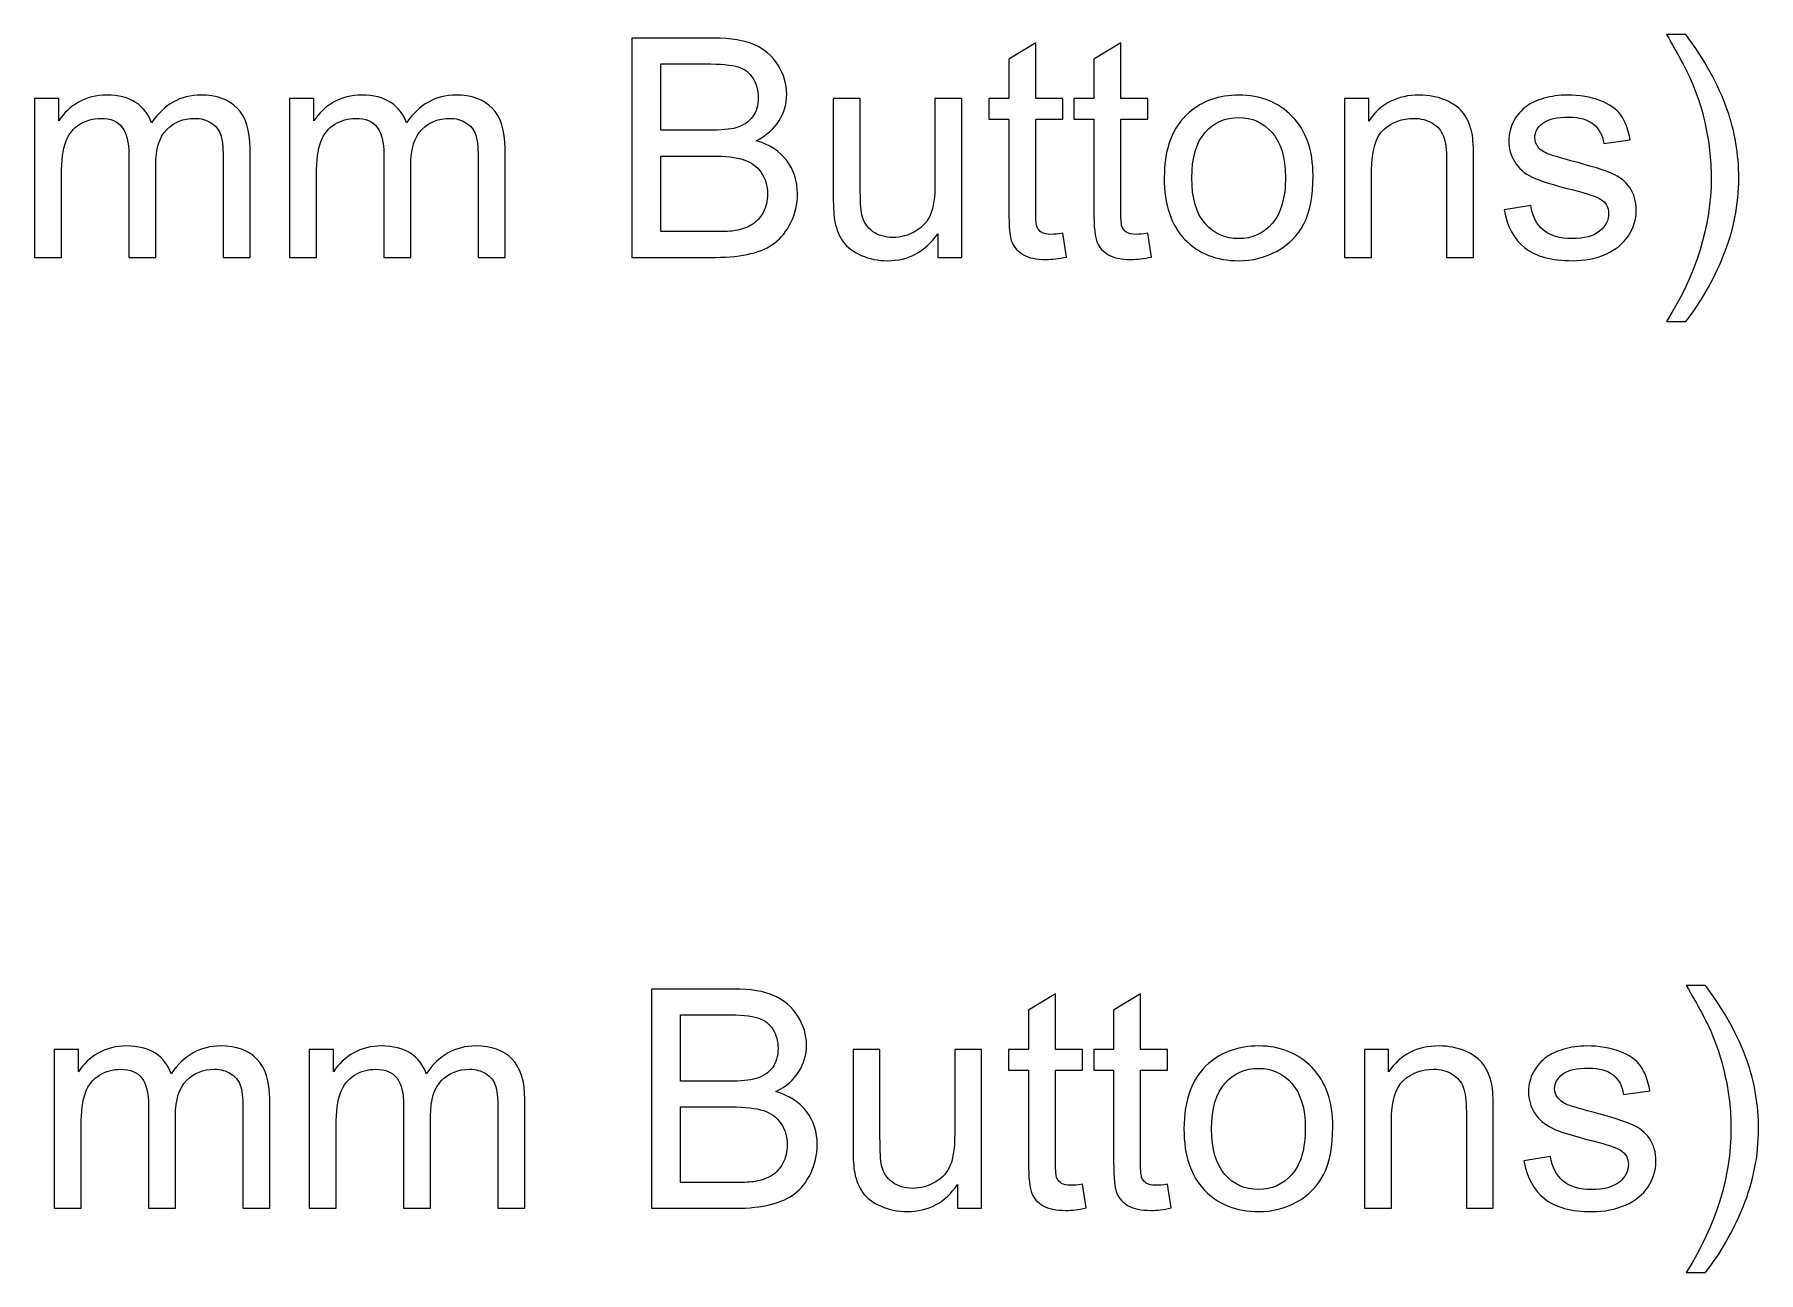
# Model space of a CAD drawing. Header units: millimetres. Extents: x 198 to 2265, y -986 to 144.
# Drawn here: x 1603.8 to 1746.8, y -305.1 to -202.4 of the extents above; entities that cross this region are included whole.
import ezdxf

# ---------------------------------------------------------------- set-up
doc = ezdxf.new("R2010")
doc.units = ezdxf.units.MM
doc.header["$MEASUREMENT"] = 0
doc.layers.add('Layer 1', color=7, linetype='Continuous')

msp = doc.modelspace()

# ---------------------------------------------------------------- linework, layer by layer
at = {"layer": 'Layer 1', "color": 250}
for points, knots in [([(1653.3263, -220.8745), (1653.3263, -220.8745), (1653.3263, -202.6881), (1653.3263, -202.6881), (1653.3263, -202.6881), (1660.1504, -202.6881), (1660.1504, -202.6881), (1661.539, -202.6881), (1662.6523, -202.8701), (1663.4948, -203.2384), (1664.333, -203.6067), (1664.9891, -204.174), (1665.4633, -204.9402), (1665.9416, -205.7022), (1666.1787, -206.5023), (1666.1787, -207.3405), (1666.1787, -208.1152), (1665.967, -208.8476), (1665.5479, -209.5334), (1665.1288, -210.2192), (1664.4938, -210.7738), (1663.6429, -211.1971), (1664.7436, -211.5188), (1665.5903, -212.0692), (1666.1787, -212.8481), (1666.7714, -213.6228), (1667.0677, -214.5414), (1667.0677, -215.5998), (1667.0677, -216.4549), (1666.8857, -217.2465), (1666.5258, -217.9789), (1666.166, -218.7113), (1665.7215, -219.2743), (1665.1923, -219.6722), (1664.6632, -220.0659), (1663.9985, -220.3665), (1663.2027, -220.5697), (1662.4026, -220.7729), (1661.4247, -220.8745), (1660.2647, -220.8745), (1660.2647, -220.8745), (1653.3263, -220.8745), (1653.3263, -220.8745)], [0, 0, 0, 0, 0.07142857, 0.07142857, 0.07142857, 0.14285714, 0.14285714, 0.14285714, 0.21428571, 0.21428571, 0.21428571, 0.28571429, 0.28571429, 0.28571429, 0.35714286, 0.35714286, 0.35714286, 0.42857143, 0.42857143, 0.42857143, 0.5, 0.5, 0.5, 0.57142857, 0.57142857, 0.57142857, 0.64285714, 0.64285714, 0.64285714, 0.71428571, 0.71428571, 0.71428571, 0.78571429, 0.78571429, 0.78571429, 0.85714286, 0.85714286, 0.85714286, 0.92857143, 0.92857143, 0.92857143, 1, 1, 1, 1]), ([(1740.7573, -226.2085), (1740.7573, -226.2085), (1739.1571, -226.2085), (1739.1571, -226.2085), (1741.6294, -222.2419), (1742.8655, -218.271), (1742.8655, -214.2959), (1742.8655, -212.7423), (1742.6877, -211.2013), (1742.3321, -209.6731), (1742.0527, -208.4327), (1741.659, -207.2432), (1741.1552, -206.1002), (1740.8335, -205.3593), (1740.1646, -204.119), (1739.1571, -202.3833), (1739.1571, -202.3833), (1740.7573, -202.3833), (1740.7573, -202.3833), (1742.3067, -204.4576), (1743.4539, -206.5404), (1744.199, -208.6317), (1744.834, -210.4309), (1745.1515, -212.3147), (1745.1515, -214.2832), (1745.1515, -216.5142), (1744.7239, -218.6732), (1743.8688, -220.756), (1743.0179, -222.8388), (1741.9807, -224.6549), (1740.7573, -226.2085)], [0, 0, 0, 0, 0.1, 0.1, 0.1, 0.2, 0.2, 0.2, 0.3, 0.3, 0.3, 0.4, 0.4, 0.4, 0.5, 0.5, 0.5, 0.6, 0.6, 0.6, 0.7, 0.7, 0.7, 0.8, 0.8, 0.8, 0.9, 0.9, 0.9, 1, 1, 1, 1]), ([(1689.0683, -218.8806), (1689.0683, -218.8806), (1689.3731, -220.8533), (1689.3731, -220.8533), (1688.7466, -220.9846), (1688.1835, -221.0523), (1687.6925, -221.0523), (1686.8839, -221.0523), (1686.2574, -220.9253), (1685.8086, -220.6671), (1685.3641, -220.4088), (1685.0509, -220.0744), (1684.8688, -219.6553), (1684.6868, -219.2362), (1684.5979, -218.3557), (1684.5979, -217.0137), (1684.5979, -217.0137), (1684.5979, -209.4191), (1684.5979, -209.4191), (1684.5979, -209.4191), (1682.9469, -209.4191), (1682.9469, -209.4191), (1682.9469, -209.4191), (1682.9469, -207.6919), (1682.9469, -207.6919), (1682.9469, -207.6919), (1684.5979, -207.6919), (1684.5979, -207.6919), (1684.5979, -207.6919), (1684.5979, -204.4322), (1684.5979, -204.4322), (1684.5979, -204.4322), (1686.8331, -203.0903), (1686.8331, -203.0903), (1686.8331, -203.0903), (1686.8331, -207.6919), (1686.8331, -207.6919), (1686.8331, -207.6919), (1689.0683, -207.6919), (1689.0683, -207.6919), (1689.0683, -207.6919), (1689.0683, -209.4191), (1689.0683, -209.4191), (1689.0683, -209.4191), (1686.8331, -209.4191), (1686.8331, -209.4191), (1686.8331, -209.4191), (1686.8331, -217.1407), (1686.8331, -217.1407), (1686.8331, -217.7799), (1686.8712, -218.1906), (1686.9516, -218.3726), (1687.0278, -218.5546), (1687.1548, -218.6986), (1687.3326, -218.8086), (1687.5104, -218.9145), (1687.7644, -218.9695), (1688.0946, -218.9695), (1688.3402, -218.9695), (1688.6661, -218.9399), (1689.0683, -218.8806)], [0, 0, 0, 0, 0.05, 0.05, 0.05, 0.1, 0.1, 0.1, 0.15, 0.15, 0.15, 0.2, 0.2, 0.2, 0.25, 0.25, 0.25, 0.3, 0.3, 0.3, 0.35, 0.35, 0.35, 0.4, 0.4, 0.4, 0.45, 0.45, 0.45, 0.5, 0.5, 0.5, 0.55, 0.55, 0.55, 0.6, 0.6, 0.6, 0.65, 0.65, 0.65, 0.7, 0.7, 0.7, 0.75, 0.75, 0.75, 0.8, 0.8, 0.8, 0.85, 0.85, 0.85, 0.9, 0.9, 0.9, 0.95, 0.95, 0.95, 1, 1, 1, 1]), ([(1696.1253, -218.8806), (1696.1253, -218.8806), (1696.4301, -220.8533), (1696.4301, -220.8533), (1695.8036, -220.9846), (1695.2405, -221.0523), (1694.7495, -221.0523), (1693.9409, -221.0523), (1693.3144, -220.9253), (1692.8656, -220.6671), (1692.4211, -220.4088), (1692.1079, -220.0744), (1691.9258, -219.6553), (1691.7438, -219.2362), (1691.6549, -218.3557), (1691.6549, -217.0137), (1691.6549, -217.0137), (1691.6549, -209.4191), (1691.6549, -209.4191), (1691.6549, -209.4191), (1690.0039, -209.4191), (1690.0039, -209.4191), (1690.0039, -209.4191), (1690.0039, -207.6919), (1690.0039, -207.6919), (1690.0039, -207.6919), (1691.6549, -207.6919), (1691.6549, -207.6919), (1691.6549, -207.6919), (1691.6549, -204.4322), (1691.6549, -204.4322), (1691.6549, -204.4322), (1693.8901, -203.0903), (1693.8901, -203.0903), (1693.8901, -203.0903), (1693.8901, -207.6919), (1693.8901, -207.6919), (1693.8901, -207.6919), (1696.1253, -207.6919), (1696.1253, -207.6919), (1696.1253, -207.6919), (1696.1253, -209.4191), (1696.1253, -209.4191), (1696.1253, -209.4191), (1693.8901, -209.4191), (1693.8901, -209.4191), (1693.8901, -209.4191), (1693.8901, -217.1407), (1693.8901, -217.1407), (1693.8901, -217.7799), (1693.9282, -218.1906), (1694.0086, -218.3726), (1694.0848, -218.5546), (1694.2118, -218.6986), (1694.3896, -218.8086), (1694.5674, -218.9145), (1694.8214, -218.9695), (1695.1516, -218.9695), (1695.3972, -218.9695), (1695.7231, -218.9399), (1696.1253, -218.8806)], [0, 0, 0, 0, 0.05, 0.05, 0.05, 0.1, 0.1, 0.1, 0.15, 0.15, 0.15, 0.2, 0.2, 0.2, 0.25, 0.25, 0.25, 0.3, 0.3, 0.3, 0.35, 0.35, 0.35, 0.4, 0.4, 0.4, 0.45, 0.45, 0.45, 0.5, 0.5, 0.5, 0.55, 0.55, 0.55, 0.6, 0.6, 0.6, 0.65, 0.65, 0.65, 0.7, 0.7, 0.7, 0.75, 0.75, 0.75, 0.8, 0.8, 0.8, 0.85, 0.85, 0.85, 0.9, 0.9, 0.9, 0.95, 0.95, 0.95, 1, 1, 1, 1]), ([(1655.7393, -210.3335), (1655.7393, -210.3335), (1659.6721, -210.3335), (1659.6721, -210.3335), (1660.7389, -210.3335), (1661.5051, -210.2615), (1661.9665, -210.1218), (1662.5804, -209.9398), (1663.0418, -209.635), (1663.3508, -209.2117), (1663.6599, -208.7883), (1663.8165, -208.2592), (1663.8165, -207.6199), (1663.8165, -207.0146), (1663.6726, -206.4812), (1663.3805, -206.024), (1663.0926, -205.5625), (1662.6777, -205.245), (1662.1401, -205.0757), (1661.6025, -204.9064), (1660.6796, -204.8217), (1659.3757, -204.8217), (1659.3757, -204.8217), (1655.7393, -204.8217), (1655.7393, -204.8217), (1655.7393, -204.8217), (1655.7393, -210.3335), (1655.7393, -210.3335)], [0, 0, 0, 0, 0.11111111, 0.11111111, 0.11111111, 0.22222222, 0.22222222, 0.22222222, 0.33333333, 0.33333333, 0.33333333, 0.44444444, 0.44444444, 0.44444444, 0.55555556, 0.55555556, 0.55555556, 0.66666667, 0.66666667, 0.66666667, 0.77777778, 0.77777778, 0.77777778, 0.88888889, 0.88888889, 0.88888889, 1, 1, 1, 1]), ([(1603.7751, -220.8745), (1603.7751, -220.8745), (1603.7751, -207.6919), (1603.7751, -207.6919), (1603.7751, -207.6919), (1605.7817, -207.6919), (1605.7817, -207.6919), (1605.7817, -207.6919), (1605.7817, -209.5546), (1605.7817, -209.5546), (1606.1923, -208.9111), (1606.7427, -208.3904), (1607.4285, -208.0009), (1608.1143, -207.6072), (1608.8932, -207.4125), (1609.7695, -207.4125), (1610.7432, -207.4125), (1611.5433, -207.6157), (1612.1656, -208.0179), (1612.7879, -208.4243), (1613.2281, -208.9873), (1613.4821, -209.7154), (1614.532, -208.1787), (1615.8909, -207.4125), (1617.5673, -207.4125), (1618.8796, -207.4125), (1619.8914, -207.7723), (1620.5941, -208.4962), (1621.3011, -209.2201), (1621.6567, -210.3335), (1621.6567, -211.8363), (1621.6567, -211.8363), (1621.6567, -220.8745), (1621.6567, -220.8745), (1621.6567, -220.8745), (1619.4215, -220.8745), (1619.4215, -220.8745), (1619.4215, -220.8745), (1619.4215, -212.5772), (1619.4215, -212.5772), (1619.4215, -211.6882), (1619.3453, -211.0447), (1619.2014, -210.651), (1619.0574, -210.2573), (1618.795, -209.944), (1618.4097, -209.7027), (1618.0287, -209.4614), (1617.58, -209.3429), (1617.0678, -209.3429), (1616.1364, -209.3429), (1615.366, -209.6519), (1614.7521, -210.2658), (1614.1383, -210.8838), (1613.8335, -211.8702), (1613.8335, -213.2249), (1613.8335, -213.2249), (1613.8335, -220.8745), (1613.8335, -220.8745), (1613.8335, -220.8745), (1611.5983, -220.8745), (1611.5983, -220.8745), (1611.5983, -220.8745), (1611.5983, -212.3189), (1611.5983, -212.3189), (1611.5983, -211.3283), (1611.4163, -210.5833), (1611.0522, -210.088), (1610.6881, -209.5927), (1610.0912, -209.3429), (1609.2657, -209.3429), (1608.6392, -209.3429), (1608.0592, -209.508), (1607.5258, -209.8382), (1606.9924, -210.1684), (1606.6072, -210.651), (1606.3659, -211.2902), (1606.1288, -211.9252), (1606.0103, -212.8439), (1606.0103, -214.0419), (1606.0103, -214.0419), (1606.0103, -220.8745), (1606.0103, -220.8745), (1606.0103, -220.8745), (1603.7751, -220.8745), (1603.7751, -220.8745)], [0, 0, 0, 0, 0.03571429, 0.03571429, 0.03571429, 0.07142857, 0.07142857, 0.07142857, 0.10714286, 0.10714286, 0.10714286, 0.14285714, 0.14285714, 0.14285714, 0.17857143, 0.17857143, 0.17857143, 0.21428571, 0.21428571, 0.21428571, 0.25, 0.25, 0.25, 0.28571429, 0.28571429, 0.28571429, 0.32142857, 0.32142857, 0.32142857, 0.35714286, 0.35714286, 0.35714286, 0.39285714, 0.39285714, 0.39285714, 0.42857143, 0.42857143, 0.42857143, 0.46428571, 0.46428571, 0.46428571, 0.5, 0.5, 0.5, 0.53571429, 0.53571429, 0.53571429, 0.57142857, 0.57142857, 0.57142857, 0.60714286, 0.60714286, 0.60714286, 0.64285714, 0.64285714, 0.64285714, 0.67857143, 0.67857143, 0.67857143, 0.71428571, 0.71428571, 0.71428571, 0.75, 0.75, 0.75, 0.78571429, 0.78571429, 0.78571429, 0.82142857, 0.82142857, 0.82142857, 0.85714286, 0.85714286, 0.85714286, 0.89285714, 0.89285714, 0.89285714, 0.92857143, 0.92857143, 0.92857143, 0.96428571, 0.96428571, 0.96428571, 1, 1, 1, 1]), ([(1624.9333, -220.8745), (1624.9333, -220.8745), (1624.9333, -207.6919), (1624.9333, -207.6919), (1624.9333, -207.6919), (1626.9399, -207.6919), (1626.9399, -207.6919), (1626.9399, -207.6919), (1626.9399, -209.5546), (1626.9399, -209.5546), (1627.3505, -208.9111), (1627.9009, -208.3904), (1628.5867, -208.0009), (1629.2725, -207.6072), (1630.0514, -207.4125), (1630.9277, -207.4125), (1631.9014, -207.4125), (1632.7015, -207.6157), (1633.3238, -208.0179), (1633.9461, -208.4243), (1634.3863, -208.9873), (1634.6403, -209.7154), (1635.6902, -208.1787), (1637.0491, -207.4125), (1638.7255, -207.4125), (1640.0378, -207.4125), (1641.0496, -207.7723), (1641.7523, -208.4962), (1642.4593, -209.2201), (1642.8149, -210.3335), (1642.8149, -211.8363), (1642.8149, -211.8363), (1642.8149, -220.8745), (1642.8149, -220.8745), (1642.8149, -220.8745), (1640.5797, -220.8745), (1640.5797, -220.8745), (1640.5797, -220.8745), (1640.5797, -212.5772), (1640.5797, -212.5772), (1640.5797, -211.6882), (1640.5035, -211.0447), (1640.3596, -210.651), (1640.2156, -210.2573), (1639.9532, -209.944), (1639.5679, -209.7027), (1639.1869, -209.4614), (1638.7382, -209.3429), (1638.226, -209.3429), (1637.2946, -209.3429), (1636.5242, -209.6519), (1635.9103, -210.2658), (1635.2965, -210.8838), (1634.9917, -211.8702), (1634.9917, -213.2249), (1634.9917, -213.2249), (1634.9917, -220.8745), (1634.9917, -220.8745), (1634.9917, -220.8745), (1632.7565, -220.8745), (1632.7565, -220.8745), (1632.7565, -220.8745), (1632.7565, -212.3189), (1632.7565, -212.3189), (1632.7565, -211.3283), (1632.5745, -210.5833), (1632.2104, -210.088), (1631.8463, -209.5927), (1631.2494, -209.3429), (1630.4239, -209.3429), (1629.7974, -209.3429), (1629.2174, -209.508), (1628.684, -209.8382), (1628.1506, -210.1684), (1627.7654, -210.651), (1627.5241, -211.2902), (1627.287, -211.9252), (1627.1685, -212.8439), (1627.1685, -214.0419), (1627.1685, -214.0419), (1627.1685, -220.8745), (1627.1685, -220.8745), (1627.1685, -220.8745), (1624.9333, -220.8745), (1624.9333, -220.8745)], [0, 0, 0, 0, 0.03571429, 0.03571429, 0.03571429, 0.07142857, 0.07142857, 0.07142857, 0.10714286, 0.10714286, 0.10714286, 0.14285714, 0.14285714, 0.14285714, 0.17857143, 0.17857143, 0.17857143, 0.21428571, 0.21428571, 0.21428571, 0.25, 0.25, 0.25, 0.28571429, 0.28571429, 0.28571429, 0.32142857, 0.32142857, 0.32142857, 0.35714286, 0.35714286, 0.35714286, 0.39285714, 0.39285714, 0.39285714, 0.42857143, 0.42857143, 0.42857143, 0.46428571, 0.46428571, 0.46428571, 0.5, 0.5, 0.5, 0.53571429, 0.53571429, 0.53571429, 0.57142857, 0.57142857, 0.57142857, 0.60714286, 0.60714286, 0.60714286, 0.64285714, 0.64285714, 0.64285714, 0.67857143, 0.67857143, 0.67857143, 0.71428571, 0.71428571, 0.71428571, 0.75, 0.75, 0.75, 0.78571429, 0.78571429, 0.78571429, 0.82142857, 0.82142857, 0.82142857, 0.85714286, 0.85714286, 0.85714286, 0.89285714, 0.89285714, 0.89285714, 0.92857143, 0.92857143, 0.92857143, 0.96428571, 0.96428571, 0.96428571, 1, 1, 1, 1]), ([(1678.7009, -220.8745), (1678.7009, -220.8745), (1678.7009, -218.9145), (1678.7009, -218.9145), (1677.6764, -220.4088), (1676.2879, -221.1539), (1674.5311, -221.1539), (1673.7564, -221.1539), (1673.0325, -221.0057), (1672.3594, -220.7094), (1671.6863, -220.4088), (1671.1867, -220.0363), (1670.8608, -219.5876), (1670.5348, -219.1346), (1670.3062, -218.5843), (1670.175, -217.9323), (1670.0861, -217.4921), (1670.0395, -216.7978), (1670.0395, -215.8495), (1670.0395, -215.8495), (1670.0395, -207.6919), (1670.0395, -207.6919), (1670.0395, -207.6919), (1672.2747, -207.6919), (1672.2747, -207.6919), (1672.2747, -207.6919), (1672.2747, -214.9859), (1672.2747, -214.9859), (1672.2747, -216.1501), (1672.3213, -216.9375), (1672.4102, -217.3397), (1672.5499, -217.9281), (1672.8462, -218.3853), (1673.3034, -218.7197), (1673.7564, -219.0542), (1674.3152, -219.2235), (1674.984, -219.2235), (1675.6529, -219.2235), (1676.2794, -219.0542), (1676.8636, -218.7113), (1677.4478, -218.3684), (1677.8627, -217.8985), (1678.1082, -217.31), (1678.3495, -216.7216), (1678.4723, -215.8622), (1678.4723, -214.7404), (1678.4723, -214.7404), (1678.4723, -207.6919), (1678.4723, -207.6919), (1678.4723, -207.6919), (1680.7075, -207.6919), (1680.7075, -207.6919), (1680.7075, -207.6919), (1680.7075, -220.8745), (1680.7075, -220.8745), (1680.7075, -220.8745), (1678.7009, -220.8745), (1678.7009, -220.8745)], [0, 0, 0, 0, 0.05263158, 0.05263158, 0.05263158, 0.10526316, 0.10526316, 0.10526316, 0.15789474, 0.15789474, 0.15789474, 0.21052632, 0.21052632, 0.21052632, 0.26315789, 0.26315789, 0.26315789, 0.31578947, 0.31578947, 0.31578947, 0.36842105, 0.36842105, 0.36842105, 0.42105263, 0.42105263, 0.42105263, 0.47368421, 0.47368421, 0.47368421, 0.52631579, 0.52631579, 0.52631579, 0.57894737, 0.57894737, 0.57894737, 0.63157895, 0.63157895, 0.63157895, 0.68421053, 0.68421053, 0.68421053, 0.73684211, 0.73684211, 0.73684211, 0.78947368, 0.78947368, 0.78947368, 0.84210526, 0.84210526, 0.84210526, 0.89473684, 0.89473684, 0.89473684, 0.94736842, 0.94736842, 0.94736842, 1, 1, 1, 1]), ([(1697.4927, -214.2832), (1697.4927, -211.849), (1698.17, -210.0456), (1699.5289, -208.873), (1700.6592, -207.8993), (1702.0435, -207.4125), (1703.6734, -207.4125), (1705.481, -207.4125), (1706.9627, -208.0052), (1708.1141, -209.1905), (1709.2614, -210.3716), (1709.8371, -212.0099), (1709.8371, -214.0969), (1709.8371, -215.7903), (1709.5831, -217.1195), (1709.0751, -218.089), (1708.5671, -219.0584), (1707.8263, -219.8119), (1706.8526, -220.3496), (1705.8832, -220.8872), (1704.8206, -221.1539), (1703.6734, -221.1539), (1701.8276, -221.1539), (1700.3375, -220.5655), (1699.1987, -219.3844), (1698.06, -218.2033), (1697.4927, -216.5015), (1697.4927, -214.2832)], [0, 0, 0, 0, 0.11111111, 0.11111111, 0.11111111, 0.22222222, 0.22222222, 0.22222222, 0.33333333, 0.33333333, 0.33333333, 0.44444444, 0.44444444, 0.44444444, 0.55555556, 0.55555556, 0.55555556, 0.66666667, 0.66666667, 0.66666667, 0.77777778, 0.77777778, 0.77777778, 0.88888889, 0.88888889, 0.88888889, 1, 1, 1, 1]), ([(1712.4575, -220.8745), (1712.4575, -220.8745), (1712.4575, -207.6919), (1712.4575, -207.6919), (1712.4575, -207.6919), (1714.4641, -207.6919), (1714.4641, -207.6919), (1714.4641, -207.6919), (1714.4641, -209.563), (1714.4641, -209.563), (1715.4293, -208.1279), (1716.8263, -207.4125), (1718.6509, -207.4125), (1719.4467, -207.4125), (1720.1749, -207.5564), (1720.8395, -207.8401), (1721.5041, -208.1237), (1722.0037, -208.5005), (1722.3339, -208.9619), (1722.6641, -209.4233), (1722.8969, -209.9737), (1723.0281, -210.6087), (1723.1086, -211.0235), (1723.1509, -211.7474), (1723.1509, -212.7804), (1723.1509, -212.7804), (1723.1509, -220.8745), (1723.1509, -220.8745), (1723.1509, -220.8745), (1720.9157, -220.8745), (1720.9157, -220.8745), (1720.9157, -220.8745), (1720.9157, -212.865), (1720.9157, -212.865), (1720.9157, -211.9549), (1720.831, -211.2733), (1720.6575, -210.8246), (1720.4839, -210.3758), (1720.1749, -210.016), (1719.7346, -209.7451), (1719.2943, -209.4784), (1718.7736, -209.3429), (1718.181, -209.3429), (1717.2327, -209.3429), (1716.4157, -209.6435), (1715.7256, -210.2488), (1715.0356, -210.85), (1714.6927, -211.9972), (1714.6927, -213.6821), (1714.6927, -213.6821), (1714.6927, -220.8745), (1714.6927, -220.8745), (1714.6927, -220.8745), (1712.4575, -220.8745), (1712.4575, -220.8745)], [0, 0, 0, 0, 0.05555556, 0.05555556, 0.05555556, 0.11111111, 0.11111111, 0.11111111, 0.16666667, 0.16666667, 0.16666667, 0.22222222, 0.22222222, 0.22222222, 0.27777778, 0.27777778, 0.27777778, 0.33333333, 0.33333333, 0.33333333, 0.38888889, 0.38888889, 0.38888889, 0.44444444, 0.44444444, 0.44444444, 0.5, 0.5, 0.5, 0.55555556, 0.55555556, 0.55555556, 0.61111111, 0.61111111, 0.61111111, 0.66666667, 0.66666667, 0.66666667, 0.72222222, 0.72222222, 0.72222222, 0.77777778, 0.77777778, 0.77777778, 0.83333333, 0.83333333, 0.83333333, 0.88888889, 0.88888889, 0.88888889, 0.94444444, 0.94444444, 0.94444444, 1, 1, 1, 1]), ([(1725.6951, -216.9375), (1725.6951, -216.9375), (1727.9049, -216.5819), (1727.9049, -216.5819), (1728.0277, -217.4667), (1728.3748, -218.144), (1728.9421, -218.6181), (1729.5093, -219.088), (1730.3052, -219.3251), (1731.3212, -219.3251), (1732.3499, -219.3251), (1733.1119, -219.1177), (1733.6114, -218.6986), (1734.1067, -218.2837), (1734.3565, -217.7926), (1734.3565, -217.2296), (1734.3565, -216.7258), (1734.1321, -216.3279), (1733.6876, -216.04), (1733.3744, -215.8411), (1732.6124, -215.5913), (1731.4016, -215.2823), (1729.7676, -214.8716), (1728.6373, -214.516), (1728.0023, -214.2155), (1727.3715, -213.9107), (1726.8931, -213.4958), (1726.5672, -212.9624), (1726.2412, -212.4332), (1726.0761, -211.8448), (1726.0761, -211.2013), (1726.0761, -210.6129), (1726.2116, -210.071), (1726.4783, -209.5715), (1726.7492, -209.072), (1727.1133, -208.6571), (1727.5747, -208.3269), (1727.9218, -208.0729), (1728.396, -207.857), (1728.9929, -207.6792), (1729.594, -207.5014), (1730.2332, -207.4125), (1730.919, -207.4125), (1731.952, -207.4125), (1732.8579, -207.5607), (1733.6368, -207.8612), (1734.42, -208.1576), (1734.9957, -208.564), (1735.3683, -209.072), (1735.7366, -209.5842), (1735.9948, -210.2658), (1736.1345, -211.1209), (1736.1345, -211.1209), (1733.9501, -211.4257), (1733.9501, -211.4257), (1733.8527, -210.7399), (1733.5649, -210.2023), (1733.0907, -209.817), (1732.6166, -209.4318), (1731.9477, -209.2413), (1731.0799, -209.2413), (1730.0597, -209.2413), (1729.3273, -209.4106), (1728.8913, -209.7493), (1728.4552, -210.088), (1728.2351, -210.4859), (1728.2351, -210.9389), (1728.2351, -211.2267), (1728.324, -211.4892), (1728.506, -211.722), (1728.6881, -211.9591), (1728.9717, -212.1581), (1729.3612, -212.3147), (1729.5855, -212.3994), (1730.2375, -212.5899), (1731.3297, -212.8862), (1732.9045, -213.3053), (1734.0051, -213.6524), (1734.6317, -213.9191), (1735.2582, -214.1858), (1735.7493, -214.5795), (1736.1049, -215.0875), (1736.4647, -215.5998), (1736.6425, -216.2348), (1736.6425, -216.9968), (1736.6425, -217.7376), (1736.4266, -218.4361), (1735.9906, -219.0923), (1735.5545, -219.7484), (1734.928, -220.2564), (1734.111, -220.6163), (1733.2897, -220.9761), (1732.3626, -221.1539), (1731.3297, -221.1539), (1729.6194, -221.1539), (1728.3113, -220.7983), (1727.4138, -220.0913), (1726.5164, -219.3801), (1725.9449, -218.3303), (1725.6951, -216.9375)], [0, 0, 0, 0, 0.03030303, 0.03030303, 0.03030303, 0.06060606, 0.06060606, 0.06060606, 0.09090909, 0.09090909, 0.09090909, 0.12121212, 0.12121212, 0.12121212, 0.15151515, 0.15151515, 0.15151515, 0.18181818, 0.18181818, 0.18181818, 0.21212121, 0.21212121, 0.21212121, 0.24242424, 0.24242424, 0.24242424, 0.27272727, 0.27272727, 0.27272727, 0.3030303, 0.3030303, 0.3030303, 0.33333333, 0.33333333, 0.33333333, 0.36363636, 0.36363636, 0.36363636, 0.39393939, 0.39393939, 0.39393939, 0.42424242, 0.42424242, 0.42424242, 0.45454545, 0.45454545, 0.45454545, 0.48484848, 0.48484848, 0.48484848, 0.51515152, 0.51515152, 0.51515152, 0.54545455, 0.54545455, 0.54545455, 0.57575758, 0.57575758, 0.57575758, 0.60606061, 0.60606061, 0.60606061, 0.63636364, 0.63636364, 0.63636364, 0.66666667, 0.66666667, 0.66666667, 0.6969697, 0.6969697, 0.6969697, 0.72727273, 0.72727273, 0.72727273, 0.75757576, 0.75757576, 0.75757576, 0.78787879, 0.78787879, 0.78787879, 0.81818182, 0.81818182, 0.81818182, 0.84848485, 0.84848485, 0.84848485, 0.87878788, 0.87878788, 0.87878788, 0.90909091, 0.90909091, 0.90909091, 0.93939394, 0.93939394, 0.93939394, 0.96969697, 0.96969697, 0.96969697, 1, 1, 1, 1]), ([(1699.7787, -214.2874), (1699.7787, -215.9723), (1700.147, -217.2338), (1700.8836, -218.0678), (1701.6244, -218.906), (1702.5515, -219.3251), (1703.6734, -219.3251), (1704.7825, -219.3251), (1705.7054, -218.906), (1706.4462, -218.0636), (1707.1828, -217.2211), (1707.5511, -215.9384), (1707.5511, -214.2155), (1707.5511, -212.5899), (1707.1786, -211.358), (1706.4377, -210.524), (1705.6969, -209.6858), (1704.774, -209.2667), (1703.6734, -209.2667), (1702.5515, -209.2667), (1701.6244, -209.6816), (1700.8836, -210.5155), (1700.147, -211.3495), (1699.7787, -212.6068), (1699.7787, -214.2874)], [0, 0, 0, 0, 0.125, 0.125, 0.125, 0.25, 0.25, 0.25, 0.375, 0.375, 0.375, 0.5, 0.5, 0.5, 0.625, 0.625, 0.625, 0.75, 0.75, 0.75, 0.875, 0.875, 0.875, 1, 1, 1, 1]), ([(1655.7393, -218.7409), (1655.7393, -218.7409), (1660.269, -218.7409), (1660.269, -218.7409), (1661.0479, -218.7409), (1661.594, -218.7113), (1661.9115, -218.652), (1662.4618, -218.5546), (1662.9275, -218.3895), (1663.3, -218.1567), (1663.6726, -217.9239), (1663.9774, -217.5852), (1664.2187, -217.1407), (1664.46, -216.6962), (1664.5785, -216.184), (1664.5785, -215.604), (1664.5785, -214.9224), (1664.4049, -214.334), (1664.0536, -213.8302), (1663.7064, -213.3265), (1663.2238, -212.9751), (1662.6058, -212.7719), (1661.9919, -212.5687), (1661.1029, -212.4671), (1659.9472, -212.4671), (1659.9472, -212.4671), (1655.7393, -212.4671), (1655.7393, -212.4671), (1655.7393, -212.4671), (1655.7393, -218.7409), (1655.7393, -218.7409)], [0, 0, 0, 0, 0.1, 0.1, 0.1, 0.2, 0.2, 0.2, 0.3, 0.3, 0.3, 0.4, 0.4, 0.4, 0.5, 0.5, 0.5, 0.6, 0.6, 0.6, 0.7, 0.7, 0.7, 0.8, 0.8, 0.8, 0.9, 0.9, 0.9, 1, 1, 1, 1]), ([(1654.9642, -299.7719), (1654.9642, -299.7719), (1654.9642, -281.5855), (1654.9642, -281.5855), (1654.9642, -281.5855), (1661.7883, -281.5855), (1661.7883, -281.5855), (1663.1769, -281.5855), (1664.2902, -281.7675), (1665.1327, -282.1358), (1665.9709, -282.5041), (1666.627, -283.0714), (1667.1012, -283.8376), (1667.5795, -284.5996), (1667.8166, -285.3997), (1667.8166, -286.2379), (1667.8166, -287.0126), (1667.6049, -287.745), (1667.1858, -288.4308), (1666.7667, -289.1166), (1666.1317, -289.6712), (1665.2808, -290.0945), (1666.3815, -290.4162), (1667.2282, -290.9666), (1667.8166, -291.7455), (1668.4093, -292.5202), (1668.7056, -293.4388), (1668.7056, -294.4972), (1668.7056, -295.3523), (1668.5236, -296.1439), (1668.1637, -296.8763), (1667.8039, -297.6087), (1667.3594, -298.1717), (1666.8302, -298.5696), (1666.3011, -298.9633), (1665.6364, -299.2639), (1664.8406, -299.4671), (1664.0405, -299.6703), (1663.0626, -299.7719), (1661.9026, -299.7719), (1661.9026, -299.7719), (1654.9642, -299.7719), (1654.9642, -299.7719)], [0, 0, 0, 0, 0.07142857, 0.07142857, 0.07142857, 0.14285714, 0.14285714, 0.14285714, 0.21428571, 0.21428571, 0.21428571, 0.28571429, 0.28571429, 0.28571429, 0.35714286, 0.35714286, 0.35714286, 0.42857143, 0.42857143, 0.42857143, 0.5, 0.5, 0.5, 0.57142857, 0.57142857, 0.57142857, 0.64285714, 0.64285714, 0.64285714, 0.71428571, 0.71428571, 0.71428571, 0.78571429, 0.78571429, 0.78571429, 0.85714286, 0.85714286, 0.85714286, 0.92857143, 0.92857143, 0.92857143, 1, 1, 1, 1]), ([(1742.3952, -305.1059), (1742.3952, -305.1059), (1740.795, -305.1059), (1740.795, -305.1059), (1743.2673, -301.1393), (1744.5034, -297.1684), (1744.5034, -293.1933), (1744.5034, -291.6397), (1744.3256, -290.0987), (1743.97, -288.5705), (1743.6906, -287.3301), (1743.2969, -286.1406), (1742.7931, -284.9976), (1742.4714, -284.2567), (1741.8025, -283.0164), (1740.795, -281.2807), (1740.795, -281.2807), (1742.3952, -281.2807), (1742.3952, -281.2807), (1743.9446, -283.355), (1745.0918, -285.4378), (1745.8369, -287.5291), (1746.4719, -289.3283), (1746.7894, -291.2121), (1746.7894, -293.1806), (1746.7894, -295.4116), (1746.3618, -297.5706), (1745.5067, -299.6534), (1744.6558, -301.7362), (1743.6186, -303.5523), (1742.3952, -305.1059)], [0, 0, 0, 0, 0.1, 0.1, 0.1, 0.2, 0.2, 0.2, 0.3, 0.3, 0.3, 0.4, 0.4, 0.4, 0.5, 0.5, 0.5, 0.6, 0.6, 0.6, 0.7, 0.7, 0.7, 0.8, 0.8, 0.8, 0.9, 0.9, 0.9, 1, 1, 1, 1]), ([(1690.7062, -297.778), (1690.7062, -297.778), (1691.011, -299.7507), (1691.011, -299.7507), (1690.3845, -299.882), (1689.8214, -299.9497), (1689.3304, -299.9497), (1688.5218, -299.9497), (1687.8953, -299.8227), (1687.4465, -299.5645), (1687.002, -299.3062), (1686.6888, -298.9718), (1686.5067, -298.5527), (1686.3247, -298.1336), (1686.2358, -297.2531), (1686.2358, -295.9111), (1686.2358, -295.9111), (1686.2358, -288.3165), (1686.2358, -288.3165), (1686.2358, -288.3165), (1684.5848, -288.3165), (1684.5848, -288.3165), (1684.5848, -288.3165), (1684.5848, -286.5893), (1684.5848, -286.5893), (1684.5848, -286.5893), (1686.2358, -286.5893), (1686.2358, -286.5893), (1686.2358, -286.5893), (1686.2358, -283.3296), (1686.2358, -283.3296), (1686.2358, -283.3296), (1688.471, -281.9877), (1688.471, -281.9877), (1688.471, -281.9877), (1688.471, -286.5893), (1688.471, -286.5893), (1688.471, -286.5893), (1690.7062, -286.5893), (1690.7062, -286.5893), (1690.7062, -286.5893), (1690.7062, -288.3165), (1690.7062, -288.3165), (1690.7062, -288.3165), (1688.471, -288.3165), (1688.471, -288.3165), (1688.471, -288.3165), (1688.471, -296.0381), (1688.471, -296.0381), (1688.471, -296.6773), (1688.5091, -297.088), (1688.5895, -297.27), (1688.6657, -297.452), (1688.7927, -297.596), (1688.9705, -297.706), (1689.1483, -297.8119), (1689.4023, -297.8669), (1689.7325, -297.8669), (1689.9781, -297.8669), (1690.304, -297.8373), (1690.7062, -297.778)], [0, 0, 0, 0, 0.05, 0.05, 0.05, 0.1, 0.1, 0.1, 0.15, 0.15, 0.15, 0.2, 0.2, 0.2, 0.25, 0.25, 0.25, 0.3, 0.3, 0.3, 0.35, 0.35, 0.35, 0.4, 0.4, 0.4, 0.45, 0.45, 0.45, 0.5, 0.5, 0.5, 0.55, 0.55, 0.55, 0.6, 0.6, 0.6, 0.65, 0.65, 0.65, 0.7, 0.7, 0.7, 0.75, 0.75, 0.75, 0.8, 0.8, 0.8, 0.85, 0.85, 0.85, 0.9, 0.9, 0.9, 0.95, 0.95, 0.95, 1, 1, 1, 1]), ([(1697.7632, -297.778), (1697.7632, -297.778), (1698.068, -299.7507), (1698.068, -299.7507), (1697.4415, -299.882), (1696.8784, -299.9497), (1696.3874, -299.9497), (1695.5788, -299.9497), (1694.9523, -299.8227), (1694.5035, -299.5645), (1694.059, -299.3062), (1693.7458, -298.9718), (1693.5637, -298.5527), (1693.3817, -298.1336), (1693.2928, -297.2531), (1693.2928, -295.9111), (1693.2928, -295.9111), (1693.2928, -288.3165), (1693.2928, -288.3165), (1693.2928, -288.3165), (1691.6418, -288.3165), (1691.6418, -288.3165), (1691.6418, -288.3165), (1691.6418, -286.5893), (1691.6418, -286.5893), (1691.6418, -286.5893), (1693.2928, -286.5893), (1693.2928, -286.5893), (1693.2928, -286.5893), (1693.2928, -283.3296), (1693.2928, -283.3296), (1693.2928, -283.3296), (1695.528, -281.9877), (1695.528, -281.9877), (1695.528, -281.9877), (1695.528, -286.5893), (1695.528, -286.5893), (1695.528, -286.5893), (1697.7632, -286.5893), (1697.7632, -286.5893), (1697.7632, -286.5893), (1697.7632, -288.3165), (1697.7632, -288.3165), (1697.7632, -288.3165), (1695.528, -288.3165), (1695.528, -288.3165), (1695.528, -288.3165), (1695.528, -296.0381), (1695.528, -296.0381), (1695.528, -296.6773), (1695.5661, -297.088), (1695.6465, -297.27), (1695.7227, -297.452), (1695.8497, -297.596), (1696.0275, -297.706), (1696.2053, -297.8119), (1696.4593, -297.8669), (1696.7895, -297.8669), (1697.0351, -297.8669), (1697.361, -297.8373), (1697.7632, -297.778)], [0, 0, 0, 0, 0.05, 0.05, 0.05, 0.1, 0.1, 0.1, 0.15, 0.15, 0.15, 0.2, 0.2, 0.2, 0.25, 0.25, 0.25, 0.3, 0.3, 0.3, 0.35, 0.35, 0.35, 0.4, 0.4, 0.4, 0.45, 0.45, 0.45, 0.5, 0.5, 0.5, 0.55, 0.55, 0.55, 0.6, 0.6, 0.6, 0.65, 0.65, 0.65, 0.7, 0.7, 0.7, 0.75, 0.75, 0.75, 0.8, 0.8, 0.8, 0.85, 0.85, 0.85, 0.9, 0.9, 0.9, 0.95, 0.95, 0.95, 1, 1, 1, 1]), ([(1657.3772, -289.2309), (1657.3772, -289.2309), (1661.31, -289.2309), (1661.31, -289.2309), (1662.3768, -289.2309), (1663.143, -289.1589), (1663.6044, -289.0192), (1664.2183, -288.8372), (1664.6797, -288.5324), (1664.9887, -288.1091), (1665.2978, -287.6857), (1665.4544, -287.1566), (1665.4544, -286.5173), (1665.4544, -285.912), (1665.3105, -285.3786), (1665.0184, -284.9214), (1664.7305, -284.4599), (1664.3156, -284.1424), (1663.778, -283.9731), (1663.2404, -283.8038), (1662.3175, -283.7191), (1661.0136, -283.7191), (1661.0136, -283.7191), (1657.3772, -283.7191), (1657.3772, -283.7191), (1657.3772, -283.7191), (1657.3772, -289.2309), (1657.3772, -289.2309)], [0, 0, 0, 0, 0.11111111, 0.11111111, 0.11111111, 0.22222222, 0.22222222, 0.22222222, 0.33333333, 0.33333333, 0.33333333, 0.44444444, 0.44444444, 0.44444444, 0.55555556, 0.55555556, 0.55555556, 0.66666667, 0.66666667, 0.66666667, 0.77777778, 0.77777778, 0.77777778, 0.88888889, 0.88888889, 0.88888889, 1, 1, 1, 1]), ([(1605.413, -299.7719), (1605.413, -299.7719), (1605.413, -286.5893), (1605.413, -286.5893), (1605.413, -286.5893), (1607.4196, -286.5893), (1607.4196, -286.5893), (1607.4196, -286.5893), (1607.4196, -288.452), (1607.4196, -288.452), (1607.8302, -287.8085), (1608.3806, -287.2878), (1609.0664, -286.8983), (1609.7522, -286.5046), (1610.5311, -286.3099), (1611.4074, -286.3099), (1612.3811, -286.3099), (1613.1812, -286.5131), (1613.8035, -286.9153), (1614.4258, -287.3217), (1614.866, -287.8847), (1615.12, -288.6128), (1616.1699, -287.0761), (1617.5288, -286.3099), (1619.2052, -286.3099), (1620.5175, -286.3099), (1621.5293, -286.6697), (1622.232, -287.3936), (1622.939, -288.1175), (1623.2946, -289.2309), (1623.2946, -290.7337), (1623.2946, -290.7337), (1623.2946, -299.7719), (1623.2946, -299.7719), (1623.2946, -299.7719), (1621.0594, -299.7719), (1621.0594, -299.7719), (1621.0594, -299.7719), (1621.0594, -291.4746), (1621.0594, -291.4746), (1621.0594, -290.5856), (1620.9832, -289.9421), (1620.8393, -289.5484), (1620.6953, -289.1547), (1620.4329, -288.8414), (1620.0476, -288.6001), (1619.6666, -288.3588), (1619.2179, -288.2403), (1618.7057, -288.2403), (1617.7743, -288.2403), (1617.0039, -288.5493), (1616.39, -289.1632), (1615.7762, -289.7812), (1615.4714, -290.7676), (1615.4714, -292.1223), (1615.4714, -292.1223), (1615.4714, -299.7719), (1615.4714, -299.7719), (1615.4714, -299.7719), (1613.2362, -299.7719), (1613.2362, -299.7719), (1613.2362, -299.7719), (1613.2362, -291.2163), (1613.2362, -291.2163), (1613.2362, -290.2257), (1613.0542, -289.4807), (1612.6901, -288.9854), (1612.326, -288.4901), (1611.7291, -288.2403), (1610.9036, -288.2403), (1610.2771, -288.2403), (1609.6971, -288.4054), (1609.1637, -288.7356), (1608.6303, -289.0658), (1608.2451, -289.5484), (1608.0038, -290.1876), (1607.7667, -290.8226), (1607.6482, -291.7413), (1607.6482, -292.9393), (1607.6482, -292.9393), (1607.6482, -299.7719), (1607.6482, -299.7719), (1607.6482, -299.7719), (1605.413, -299.7719), (1605.413, -299.7719)], [0, 0, 0, 0, 0.03571429, 0.03571429, 0.03571429, 0.07142857, 0.07142857, 0.07142857, 0.10714286, 0.10714286, 0.10714286, 0.14285714, 0.14285714, 0.14285714, 0.17857143, 0.17857143, 0.17857143, 0.21428571, 0.21428571, 0.21428571, 0.25, 0.25, 0.25, 0.28571429, 0.28571429, 0.28571429, 0.32142857, 0.32142857, 0.32142857, 0.35714286, 0.35714286, 0.35714286, 0.39285714, 0.39285714, 0.39285714, 0.42857143, 0.42857143, 0.42857143, 0.46428571, 0.46428571, 0.46428571, 0.5, 0.5, 0.5, 0.53571429, 0.53571429, 0.53571429, 0.57142857, 0.57142857, 0.57142857, 0.60714286, 0.60714286, 0.60714286, 0.64285714, 0.64285714, 0.64285714, 0.67857143, 0.67857143, 0.67857143, 0.71428571, 0.71428571, 0.71428571, 0.75, 0.75, 0.75, 0.78571429, 0.78571429, 0.78571429, 0.82142857, 0.82142857, 0.82142857, 0.85714286, 0.85714286, 0.85714286, 0.89285714, 0.89285714, 0.89285714, 0.92857143, 0.92857143, 0.92857143, 0.96428571, 0.96428571, 0.96428571, 1, 1, 1, 1]), ([(1626.5712, -299.7719), (1626.5712, -299.7719), (1626.5712, -286.5893), (1626.5712, -286.5893), (1626.5712, -286.5893), (1628.5778, -286.5893), (1628.5778, -286.5893), (1628.5778, -286.5893), (1628.5778, -288.452), (1628.5778, -288.452), (1628.9884, -287.8085), (1629.5388, -287.2878), (1630.2246, -286.8983), (1630.9104, -286.5046), (1631.6893, -286.3099), (1632.5656, -286.3099), (1633.5393, -286.3099), (1634.3394, -286.5131), (1634.9617, -286.9153), (1635.584, -287.3217), (1636.0242, -287.8847), (1636.2782, -288.6128), (1637.3281, -287.0761), (1638.687, -286.3099), (1640.3634, -286.3099), (1641.6757, -286.3099), (1642.6875, -286.6697), (1643.3902, -287.3936), (1644.0972, -288.1175), (1644.4528, -289.2309), (1644.4528, -290.7337), (1644.4528, -290.7337), (1644.4528, -299.7719), (1644.4528, -299.7719), (1644.4528, -299.7719), (1642.2176, -299.7719), (1642.2176, -299.7719), (1642.2176, -299.7719), (1642.2176, -291.4746), (1642.2176, -291.4746), (1642.2176, -290.5856), (1642.1414, -289.9421), (1641.9975, -289.5484), (1641.8535, -289.1547), (1641.5911, -288.8414), (1641.2058, -288.6001), (1640.8248, -288.3588), (1640.3761, -288.2403), (1639.8639, -288.2403), (1638.9325, -288.2403), (1638.1621, -288.5493), (1637.5482, -289.1632), (1636.9344, -289.7812), (1636.6296, -290.7676), (1636.6296, -292.1223), (1636.6296, -292.1223), (1636.6296, -299.7719), (1636.6296, -299.7719), (1636.6296, -299.7719), (1634.3944, -299.7719), (1634.3944, -299.7719), (1634.3944, -299.7719), (1634.3944, -291.2163), (1634.3944, -291.2163), (1634.3944, -290.2257), (1634.2124, -289.4807), (1633.8483, -288.9854), (1633.4842, -288.4901), (1632.8873, -288.2403), (1632.0618, -288.2403), (1631.4353, -288.2403), (1630.8553, -288.4054), (1630.3219, -288.7356), (1629.7885, -289.0658), (1629.4033, -289.5484), (1629.162, -290.1876), (1628.9249, -290.8226), (1628.8064, -291.7413), (1628.8064, -292.9393), (1628.8064, -292.9393), (1628.8064, -299.7719), (1628.8064, -299.7719), (1628.8064, -299.7719), (1626.5712, -299.7719), (1626.5712, -299.7719)], [0, 0, 0, 0, 0.03571429, 0.03571429, 0.03571429, 0.07142857, 0.07142857, 0.07142857, 0.10714286, 0.10714286, 0.10714286, 0.14285714, 0.14285714, 0.14285714, 0.17857143, 0.17857143, 0.17857143, 0.21428571, 0.21428571, 0.21428571, 0.25, 0.25, 0.25, 0.28571429, 0.28571429, 0.28571429, 0.32142857, 0.32142857, 0.32142857, 0.35714286, 0.35714286, 0.35714286, 0.39285714, 0.39285714, 0.39285714, 0.42857143, 0.42857143, 0.42857143, 0.46428571, 0.46428571, 0.46428571, 0.5, 0.5, 0.5, 0.53571429, 0.53571429, 0.53571429, 0.57142857, 0.57142857, 0.57142857, 0.60714286, 0.60714286, 0.60714286, 0.64285714, 0.64285714, 0.64285714, 0.67857143, 0.67857143, 0.67857143, 0.71428571, 0.71428571, 0.71428571, 0.75, 0.75, 0.75, 0.78571429, 0.78571429, 0.78571429, 0.82142857, 0.82142857, 0.82142857, 0.85714286, 0.85714286, 0.85714286, 0.89285714, 0.89285714, 0.89285714, 0.92857143, 0.92857143, 0.92857143, 0.96428571, 0.96428571, 0.96428571, 1, 1, 1, 1]), ([(1680.3388, -299.7719), (1680.3388, -299.7719), (1680.3388, -297.8119), (1680.3388, -297.8119), (1679.3143, -299.3062), (1677.9258, -300.0513), (1676.169, -300.0513), (1675.3943, -300.0513), (1674.6704, -299.9031), (1673.9973, -299.6068), (1673.3242, -299.3062), (1672.8246, -298.9337), (1672.4987, -298.485), (1672.1727, -298.032), (1671.9441, -297.4817), (1671.8129, -296.8297), (1671.724, -296.3895), (1671.6774, -295.6952), (1671.6774, -294.7469), (1671.6774, -294.7469), (1671.6774, -286.5893), (1671.6774, -286.5893), (1671.6774, -286.5893), (1673.9126, -286.5893), (1673.9126, -286.5893), (1673.9126, -286.5893), (1673.9126, -293.8833), (1673.9126, -293.8833), (1673.9126, -295.0475), (1673.9592, -295.8349), (1674.0481, -296.2371), (1674.1878, -296.8255), (1674.4841, -297.2827), (1674.9413, -297.6171), (1675.3943, -297.9516), (1675.9531, -298.1209), (1676.6219, -298.1209), (1677.2908, -298.1209), (1677.9173, -297.9516), (1678.5015, -297.6087), (1679.0857, -297.2658), (1679.5006, -296.7959), (1679.7461, -296.2074), (1679.9874, -295.619), (1680.1102, -294.7596), (1680.1102, -293.6378), (1680.1102, -293.6378), (1680.1102, -286.5893), (1680.1102, -286.5893), (1680.1102, -286.5893), (1682.3454, -286.5893), (1682.3454, -286.5893), (1682.3454, -286.5893), (1682.3454, -299.7719), (1682.3454, -299.7719), (1682.3454, -299.7719), (1680.3388, -299.7719), (1680.3388, -299.7719)], [0, 0, 0, 0, 0.05263158, 0.05263158, 0.05263158, 0.10526316, 0.10526316, 0.10526316, 0.15789474, 0.15789474, 0.15789474, 0.21052632, 0.21052632, 0.21052632, 0.26315789, 0.26315789, 0.26315789, 0.31578947, 0.31578947, 0.31578947, 0.36842105, 0.36842105, 0.36842105, 0.42105263, 0.42105263, 0.42105263, 0.47368421, 0.47368421, 0.47368421, 0.52631579, 0.52631579, 0.52631579, 0.57894737, 0.57894737, 0.57894737, 0.63157895, 0.63157895, 0.63157895, 0.68421053, 0.68421053, 0.68421053, 0.73684211, 0.73684211, 0.73684211, 0.78947368, 0.78947368, 0.78947368, 0.84210526, 0.84210526, 0.84210526, 0.89473684, 0.89473684, 0.89473684, 0.94736842, 0.94736842, 0.94736842, 1, 1, 1, 1]), ([(1699.1306, -293.1806), (1699.1306, -290.7464), (1699.8079, -288.943), (1701.1668, -287.7704), (1702.2971, -286.7967), (1703.6814, -286.3099), (1705.3113, -286.3099), (1707.1189, -286.3099), (1708.6006, -286.9026), (1709.752, -288.0879), (1710.8993, -289.269), (1711.475, -290.9073), (1711.475, -292.9943), (1711.475, -294.6877), (1711.221, -296.0169), (1710.713, -296.9864), (1710.205, -297.9558), (1709.4642, -298.7093), (1708.4905, -299.247), (1707.5211, -299.7846), (1706.4585, -300.0513), (1705.3113, -300.0513), (1703.4655, -300.0513), (1701.9754, -299.4629), (1700.8366, -298.2818), (1699.6979, -297.1007), (1699.1306, -295.3989), (1699.1306, -293.1806)], [0, 0, 0, 0, 0.11111111, 0.11111111, 0.11111111, 0.22222222, 0.22222222, 0.22222222, 0.33333333, 0.33333333, 0.33333333, 0.44444444, 0.44444444, 0.44444444, 0.55555556, 0.55555556, 0.55555556, 0.66666667, 0.66666667, 0.66666667, 0.77777778, 0.77777778, 0.77777778, 0.88888889, 0.88888889, 0.88888889, 1, 1, 1, 1]), ([(1714.0954, -299.7719), (1714.0954, -299.7719), (1714.0954, -286.5893), (1714.0954, -286.5893), (1714.0954, -286.5893), (1716.102, -286.5893), (1716.102, -286.5893), (1716.102, -286.5893), (1716.102, -288.4604), (1716.102, -288.4604), (1717.0672, -287.0253), (1718.4642, -286.3099), (1720.2888, -286.3099), (1721.0846, -286.3099), (1721.8128, -286.4538), (1722.4774, -286.7375), (1723.142, -287.0211), (1723.6416, -287.3979), (1723.9718, -287.8593), (1724.302, -288.3207), (1724.5348, -288.8711), (1724.666, -289.5061), (1724.7465, -289.9209), (1724.7888, -290.6448), (1724.7888, -291.6778), (1724.7888, -291.6778), (1724.7888, -299.7719), (1724.7888, -299.7719), (1724.7888, -299.7719), (1722.5536, -299.7719), (1722.5536, -299.7719), (1722.5536, -299.7719), (1722.5536, -291.7624), (1722.5536, -291.7624), (1722.5536, -290.8523), (1722.4689, -290.1707), (1722.2954, -289.722), (1722.1218, -289.2732), (1721.8128, -288.9134), (1721.3725, -288.6425), (1720.9322, -288.3758), (1720.4115, -288.2403), (1719.8189, -288.2403), (1718.8706, -288.2403), (1718.0536, -288.5409), (1717.3635, -289.1462), (1716.6735, -289.7474), (1716.3306, -290.8946), (1716.3306, -292.5795), (1716.3306, -292.5795), (1716.3306, -299.7719), (1716.3306, -299.7719), (1716.3306, -299.7719), (1714.0954, -299.7719), (1714.0954, -299.7719)], [0, 0, 0, 0, 0.05555556, 0.05555556, 0.05555556, 0.11111111, 0.11111111, 0.11111111, 0.16666667, 0.16666667, 0.16666667, 0.22222222, 0.22222222, 0.22222222, 0.27777778, 0.27777778, 0.27777778, 0.33333333, 0.33333333, 0.33333333, 0.38888889, 0.38888889, 0.38888889, 0.44444444, 0.44444444, 0.44444444, 0.5, 0.5, 0.5, 0.55555556, 0.55555556, 0.55555556, 0.61111111, 0.61111111, 0.61111111, 0.66666667, 0.66666667, 0.66666667, 0.72222222, 0.72222222, 0.72222222, 0.77777778, 0.77777778, 0.77777778, 0.83333333, 0.83333333, 0.83333333, 0.88888889, 0.88888889, 0.88888889, 0.94444444, 0.94444444, 0.94444444, 1, 1, 1, 1]), ([(1727.333, -295.8349), (1727.333, -295.8349), (1729.5428, -295.4793), (1729.5428, -295.4793), (1729.6656, -296.3641), (1730.0127, -297.0414), (1730.58, -297.5155), (1731.1472, -297.9854), (1731.9431, -298.2225), (1732.9591, -298.2225), (1733.9878, -298.2225), (1734.7498, -298.0151), (1735.2493, -297.596), (1735.7446, -297.1811), (1735.9944, -296.69), (1735.9944, -296.127), (1735.9944, -295.6232), (1735.77, -295.2253), (1735.3255, -294.9374), (1735.0123, -294.7385), (1734.2503, -294.4887), (1733.0395, -294.1797), (1731.4055, -293.769), (1730.2752, -293.4134), (1729.6402, -293.1129), (1729.0094, -292.8081), (1728.531, -292.3932), (1728.2051, -291.8598), (1727.8791, -291.3306), (1727.714, -290.7422), (1727.714, -290.0987), (1727.714, -289.5103), (1727.8495, -288.9684), (1728.1162, -288.4689), (1728.3871, -287.9694), (1728.7512, -287.5545), (1729.2126, -287.2243), (1729.5597, -286.9703), (1730.0339, -286.7544), (1730.6308, -286.5766), (1731.2319, -286.3988), (1731.8711, -286.3099), (1732.5569, -286.3099), (1733.5899, -286.3099), (1734.4958, -286.4581), (1735.2747, -286.7586), (1736.0579, -287.055), (1736.6336, -287.4614), (1737.0062, -287.9694), (1737.3745, -288.4816), (1737.6327, -289.1632), (1737.7724, -290.0183), (1737.7724, -290.0183), (1735.588, -290.3231), (1735.588, -290.3231), (1735.4906, -289.6373), (1735.2028, -289.0997), (1734.7286, -288.7144), (1734.2545, -288.3292), (1733.5856, -288.1387), (1732.7178, -288.1387), (1731.6976, -288.1387), (1730.9652, -288.308), (1730.5292, -288.6467), (1730.0931, -288.9854), (1729.873, -289.3833), (1729.873, -289.8363), (1729.873, -290.1241), (1729.9619, -290.3866), (1730.1439, -290.6194), (1730.326, -290.8565), (1730.6096, -291.0555), (1730.9991, -291.2121), (1731.2234, -291.2968), (1731.8754, -291.4873), (1732.9676, -291.7836), (1734.5424, -292.2027), (1735.643, -292.5498), (1736.2696, -292.8165), (1736.8961, -293.0832), (1737.3872, -293.4769), (1737.7428, -293.9849), (1738.1026, -294.4972), (1738.2804, -295.1322), (1738.2804, -295.8942), (1738.2804, -296.635), (1738.0645, -297.3335), (1737.6285, -297.9897), (1737.1924, -298.6458), (1736.5659, -299.1538), (1735.7489, -299.5137), (1734.9276, -299.8735), (1734.0005, -300.0513), (1732.9676, -300.0513), (1731.2573, -300.0513), (1729.9492, -299.6957), (1729.0517, -298.9887), (1728.1543, -298.2775), (1727.5828, -297.2277), (1727.333, -295.8349)], [0, 0, 0, 0, 0.03030303, 0.03030303, 0.03030303, 0.06060606, 0.06060606, 0.06060606, 0.09090909, 0.09090909, 0.09090909, 0.12121212, 0.12121212, 0.12121212, 0.15151515, 0.15151515, 0.15151515, 0.18181818, 0.18181818, 0.18181818, 0.21212121, 0.21212121, 0.21212121, 0.24242424, 0.24242424, 0.24242424, 0.27272727, 0.27272727, 0.27272727, 0.3030303, 0.3030303, 0.3030303, 0.33333333, 0.33333333, 0.33333333, 0.36363636, 0.36363636, 0.36363636, 0.39393939, 0.39393939, 0.39393939, 0.42424242, 0.42424242, 0.42424242, 0.45454545, 0.45454545, 0.45454545, 0.48484848, 0.48484848, 0.48484848, 0.51515152, 0.51515152, 0.51515152, 0.54545455, 0.54545455, 0.54545455, 0.57575758, 0.57575758, 0.57575758, 0.60606061, 0.60606061, 0.60606061, 0.63636364, 0.63636364, 0.63636364, 0.66666667, 0.66666667, 0.66666667, 0.6969697, 0.6969697, 0.6969697, 0.72727273, 0.72727273, 0.72727273, 0.75757576, 0.75757576, 0.75757576, 0.78787879, 0.78787879, 0.78787879, 0.81818182, 0.81818182, 0.81818182, 0.84848485, 0.84848485, 0.84848485, 0.87878788, 0.87878788, 0.87878788, 0.90909091, 0.90909091, 0.90909091, 0.93939394, 0.93939394, 0.93939394, 0.96969697, 0.96969697, 0.96969697, 1, 1, 1, 1]), ([(1701.4166, -293.1848), (1701.4166, -294.8697), (1701.7849, -296.1312), (1702.5215, -296.9652), (1703.2623, -297.8034), (1704.1894, -298.2225), (1705.3113, -298.2225), (1706.4204, -298.2225), (1707.3433, -297.8034), (1708.0841, -296.961), (1708.8207, -296.1185), (1709.189, -294.8358), (1709.189, -293.1129), (1709.189, -291.4873), (1708.8165, -290.2554), (1708.0756, -289.4214), (1707.3348, -288.5832), (1706.4119, -288.1641), (1705.3113, -288.1641), (1704.1894, -288.1641), (1703.2623, -288.579), (1702.5215, -289.4129), (1701.7849, -290.2469), (1701.4166, -291.5042), (1701.4166, -293.1848)], [0, 0, 0, 0, 0.125, 0.125, 0.125, 0.25, 0.25, 0.25, 0.375, 0.375, 0.375, 0.5, 0.5, 0.5, 0.625, 0.625, 0.625, 0.75, 0.75, 0.75, 0.875, 0.875, 0.875, 1, 1, 1, 1]), ([(1657.3772, -297.6383), (1657.3772, -297.6383), (1661.9069, -297.6383), (1661.9069, -297.6383), (1662.6858, -297.6383), (1663.2319, -297.6087), (1663.5494, -297.5494), (1664.0997, -297.452), (1664.5654, -297.2869), (1664.9379, -297.0541), (1665.3105, -296.8213), (1665.6153, -296.4826), (1665.8566, -296.0381), (1666.0979, -295.5936), (1666.2164, -295.0814), (1666.2164, -294.5014), (1666.2164, -293.8198), (1666.0428, -293.2314), (1665.6915, -292.7276), (1665.3443, -292.2239), (1664.8617, -291.8725), (1664.2437, -291.6693), (1663.6298, -291.4661), (1662.7408, -291.3645), (1661.5851, -291.3645), (1661.5851, -291.3645), (1657.3772, -291.3645), (1657.3772, -291.3645), (1657.3772, -291.3645), (1657.3772, -297.6383), (1657.3772, -297.6383)], [0, 0, 0, 0, 0.1, 0.1, 0.1, 0.2, 0.2, 0.2, 0.3, 0.3, 0.3, 0.4, 0.4, 0.4, 0.5, 0.5, 0.5, 0.6, 0.6, 0.6, 0.7, 0.7, 0.7, 0.8, 0.8, 0.8, 0.9, 0.9, 0.9, 1, 1, 1, 1])]:
    msp.add_open_spline(points, degree=3, knots=knots, dxfattribs=at)

doc.saveas('drawing.dxf')
